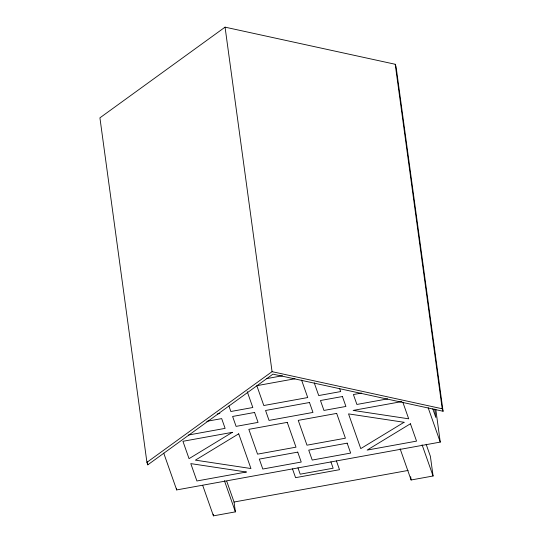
<?xml version="1.0" encoding="UTF-8"?>
<svg xmlns="http://www.w3.org/2000/svg" width="543" height="543" viewBox="0 0 543 543"><rect width="100%" height="100%" fill="white"/><g stroke="black" fill="none" stroke-linecap="round" stroke-linejoin="round"><path stroke-width="0.81" d="M225.06 27.15L99.919 117.838L146.922 462.351L147.798 464.828L272.939 374.141L443.081 411.255L396.078 66.741L395.202 64.264L225.06 27.15L272.063 371.656L146.922 462.351M266.613 378.627L282.455 375.749M294.944 378.763L256.819 385.679L263.803 405.519L307.732 397.551L301.582 380.086M217.431 413.936L219.874 413.488M361.584 393.051L353.405 394.537L356.9 404.454L387.682 398.874M206.788 421.314L221.68 418.605L225.114 428.366L188.509 435.011M401.793 401.589L353.154 410.413L408.689 418.809L402.852 402.234M163.735 453.127L176.692 489.922L440.258 442.097L435.778 409.286M226.73 481.22L234.053 502.024L408.105 470.442M202.729 485.449L213.433 515.85L235.397 511.866L234.053 502.024M400.123 448.783L411.112 479.985L433.076 476.001L430.389 456.31L426.16 444.31M272.063 371.656L442.206 408.77L443.081 411.255M432.771 408.777L435.825 417.452L434.685 409.096M428.142 407.698L440.258 442.097M422.087 444.798L433.076 476.001M339.558 388.388L340.678 391.571L318.714 395.555L314.241 382.856M336.409 460.898L339.511 469.695L295.582 477.664L292.48 468.867M330.911 461.862L333.144 468.215L300.198 474.188L297.964 467.842M247.235 391.639L252.821 407.508L230.856 411.499L228.895 405.926M224.415 480.664L235.397 511.866M395.202 64.264L442.206 408.77M410.664 476.7L411.112 479.985M213.209 514.207L213.433 515.85M176.468 488.279L176.692 489.922M147.343 461.469L147.798 464.828M232.356 432.33L189.045 458.659L182.937 441.296L232.356 432.33M238.716 433.816L195.412 460.138L250.947 468.534L238.716 433.816M404.067 422.284L360.762 448.606L348.538 413.888L404.067 422.284M410.433 423.764L367.129 450.093L416.549 441.126L410.433 423.764M254.572 412.47L232.608 416.454L236.096 426.377L258.061 422.393L254.572 412.47M309.476 402.506L265.554 410.481L269.043 420.397L312.972 412.429L309.476 402.506M342.423 396.533L320.458 400.517L323.954 410.433L345.918 406.449L342.423 396.533M287.261 422.366L248.83 429.343L257.558 454.145L295.996 447.167L287.261 422.366M336.68 413.399L298.243 420.377L306.978 445.179L345.416 438.201L336.68 413.399M297.74 452.129L259.31 459.1L262.798 469.023L301.236 462.045L297.74 452.129M347.16 443.163L308.723 450.133L312.218 460.057L350.656 453.079L347.16 443.163M246.325 472.01L196.905 480.976L190.797 463.62L246.325 472.01"/></g></svg>
